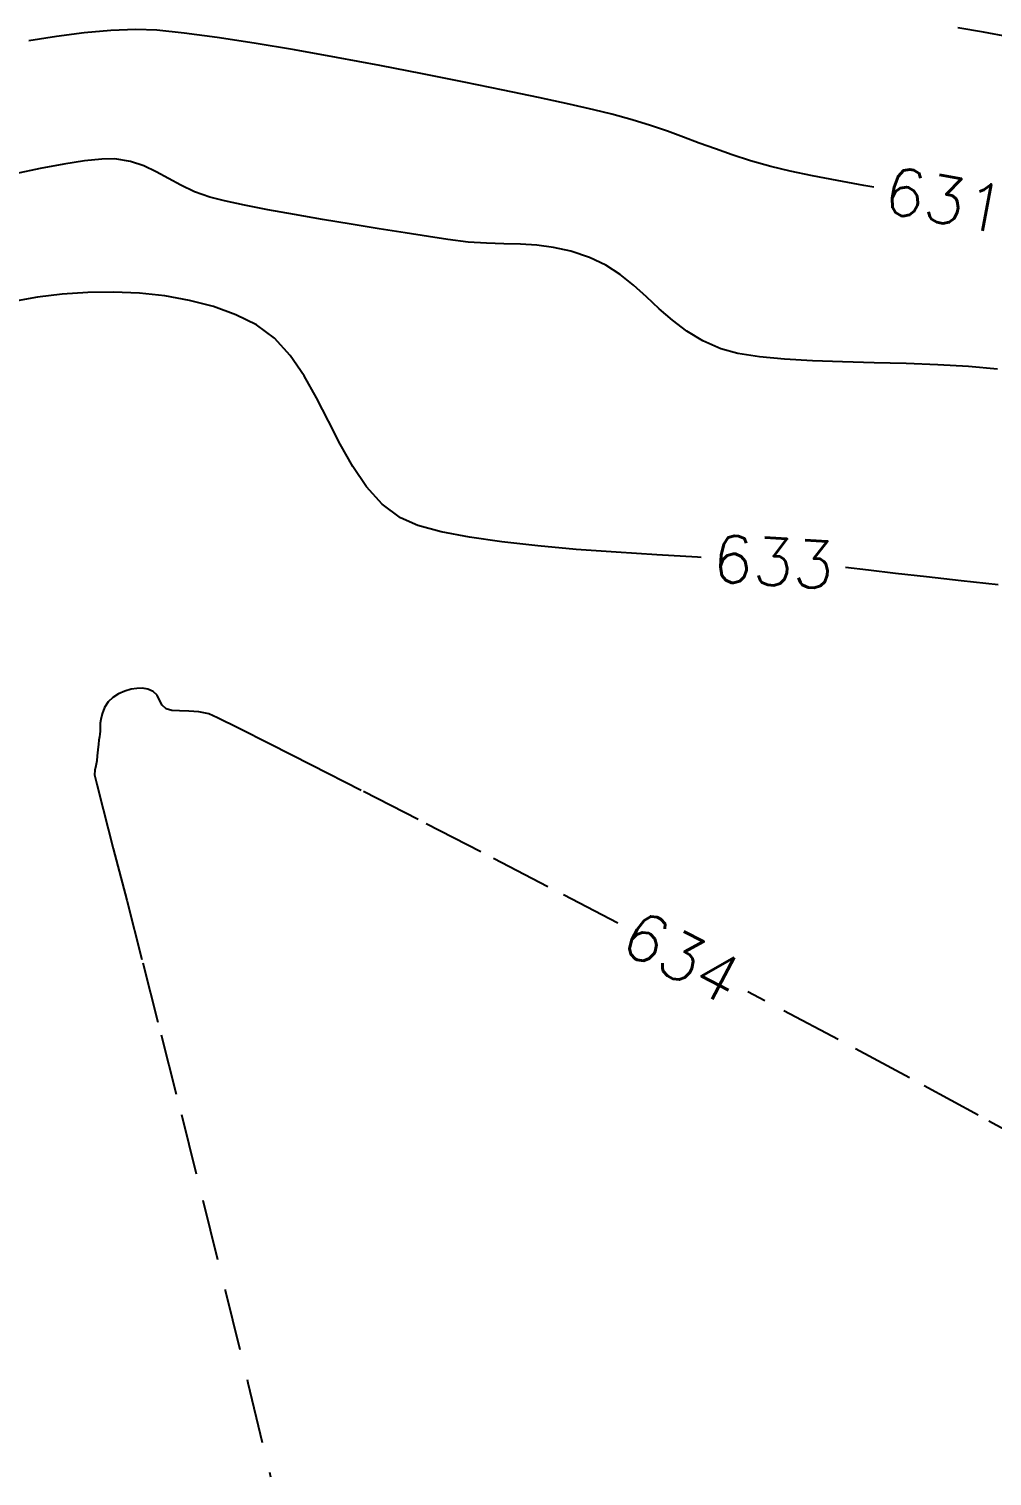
# Model space of a CAD drawing. Header units: feet. Extents: x 26064 to 27719, y 16802 to 28989.
# Drawn here: x 26695.5 to 26744.6, y 17452.3 to 17526 of the extents above; entities that cross this region are included whole.
import ezdxf

# ---------------------------------------------------------------- set-up
doc = ezdxf.new("R2010")
doc.units = ezdxf.units.FT
doc.header["$LTSCALE"] = 50
doc.header["$MEASUREMENT"] = 0
for name, pattern in [('HIDDEN', [0.375, 0.25, -0.125]), ('HIDDEN2', [0.1875, 0.125, -0.0625]), ('HIDN25', [0.0938, 0.0625, -0.0313])]:
    doc.linetypes.add(name, pattern=pattern)
for name, color, linetype in [('CONT-MJR', 160, 'HIDDEN'), ('CONT-MNR', 55, 'HIDN25'), ('DEMO-STORM SEWER', 13, 'HIDDEN2')]:
    doc.layers.add(name, color=color, linetype=linetype)
doc.styles.add('l60', font='simplex', dxfattribs={"height": 2.4})

msp = doc.modelspace()

# ---------------------------------------------------------------- linework, layer by layer
at = {"layer": 'CONT-MJR', "color": 7}
for p, q in [((26744.17166, 17525.83003, 630), (26742.85885, 17526.05827, 630)), ((26745.4324, 17525.60048, 630), (26744.17166, 17525.83003, 630))]:
    msp.add_line(p, q, dxfattribs=at)
at = {"layer": 'CONT-MNR', "color": 7}
for p, q in [((26698.34594, 17525.80294, 631), (26696.94566, 17525.62036, 631)), ((26700.98784, 17525.97463, 631), (26699.70563, 17525.9251, 631)), ((26703.4496, 17525.78864, 631), (26702.05255, 17525.92913, 631)), ((26709.0603, 17524.93352, 631), (26707.01091, 17525.27721, 631)), ((26717.70918, 17523.29035, 631), (26715.59414, 17523.71415, 631)), ((26724.32311, 17521.87191, 631), (26723.06144, 17522.15775, 631)), ((26728.06579, 17520.78801, 631), (26727.20297, 17521.08331, 631)), ((26730.50607, 17519.88325, 631), (26729.68811, 17520.18634, 631)), ((26731.36752, 17519.58084, 631), (26730.50607, 17519.88325, 631)), ((26701.39684, 17519.0225, 632), (26700.70612, 17519.24935, 632)), ((26732.3017, 17519.28075, 631), (26731.36752, 17519.58084, 631)), ((26696.12121, 17518.88843, 632), (26694.84244, 17518.61081, 632)), ((26704.76284, 17517.42463, 632), (26703.97029, 17517.70508, 632)), ((26707.7179, 17516.78806, 632), (26706.51382, 17517.022, 632)), ((26713.37549, 17515.81556, 632), (26711.95056, 17516.04869, 632)), ((26715.89946, 17515.41578, 632), (26714.71107, 17515.602, 632)), ((26719.73347, 17515.05184, 632), (26718.85149, 17515.08063, 632)), ((26720.57982, 17515.02568, 632), (26719.73347, 17515.05184, 632)), ((26722.26341, 17514.86271, 632), (26721.41498, 17514.97252, 632)), ((26724.09784, 17514.35463, 632), (26723.14955, 17514.66663, 632)), ((26726.34492, 17512.93397, 632), (26725.66309, 17513.48132, 632)), ((26697.24158, 17512.48675, 633), (26695.97457, 17512.33155, 633)), ((26726.99688, 17512.34647, 632), (26726.34492, 17512.93397, 632)), ((26695.97457, 17512.33155, 633), (26694.75698, 17512.11491, 633)), ((26706.07354, 17511.43873, 633), (26704.9342, 17511.85166, 633)), ((26727.64694, 17511.74404, 632), (26726.99688, 17512.34647, 632)), ((26728.32308, 17511.15191, 632), (26727.64694, 17511.74404, 632)), ((26708.85532, 17509.36133, 633), (26708.05609, 17510.24279, 633)), ((26730.78784, 17509.68963, 632), (26729.86555, 17510.09947, 632)), ((26731.65451, 17509.45724, 632), (26730.78784, 17509.68963, 632)), ((26735.45592, 17509.0917, 632), (26734.02841, 17509.17148, 632)), ((26736.99066, 17509.03637, 632), (26735.45592, 17509.0917, 632)), ((26738.59277, 17508.9923, 632), (26736.99066, 17509.03637, 632)), ((26740.22238, 17508.94628, 632), (26738.59277, 17508.9923, 632)), ((26741.83963, 17508.88509, 632), (26740.22238, 17508.94628, 632)), ((26744.87762, 17508.66442, 632), (26743.40466, 17508.79554, 632)), ((26711.4024, 17504.83397, 633), (26710.79822, 17506.01684, 633)), ((26712.03892, 17503.69974, 633), (26711.4024, 17504.83397, 633)), ((26719.63802, 17499.85603, 633), (26717.97964, 17500.09453, 633)), ((26725.45816, 17499.32997, 633), (26723.42139, 17499.47984, 633)), ((26729.60131, 17499.07615, 633), (26727.53283, 17499.19744, 633)), ((26699.81171, 17491.92667, 634), (26699.56875, 17491.70008, 634)), ((26700.74057, 17492.34645, 634), (26700.41905, 17492.25454, 634)), ((26699.27007, 17491.09746, 634), (26699.19821, 17490.81056, 634)), ((26699.38991, 17491.41589, 634), (26699.27007, 17491.09746, 634)), ((26704.19508, 17491.20602, 634), (26703.68658, 17491.23924, 634)), ((26699.16329, 17490.62099, 634), (26699.16205, 17490.41761, 634)), ((26699.19821, 17490.81056, 634), (26699.16329, 17490.62099, 634)), ((26706.20979, 17490.36962, 634), (26705.14609, 17490.89526, 634)), ((26699.13081, 17489.91955, 634), (26699.10511, 17489.75736, 634)), ((26699.15623, 17490.06136, 634), (26699.13081, 17489.91955, 634)), ((26699.17329, 17490.21099, 634), (26699.15623, 17490.06136, 634)), ((26709.93373, 17488.48731, 634), (26707.82694, 17489.55648, 634)), ((26698.8965, 17488.23447, 634), (26698.87784, 17487.99008, 634)), ((26698.9942, 17488.69463, 634), (26698.94559, 17488.44861, 634)), ((26715.36104, 17485.70689, 634), (26712.46637, 17487.19362, 634)), ((26700.52017, 17481.60327, 634), (26701.34132, 17478.4079, 634)), ((26736.75874, 17474.49615, 634), (26733.03176, 17476.47982, 634)), ((26743.89509, 17470.64248, 634), (26740.40112, 17472.53988, 634)), ((26703.30593, 17470.68199, 634), (26704.4007, 17466.3181, 634)), ((26704.4007, 17466.3181, 634), (26705.53799, 17461.73135, 634)), ((26706.69345, 17457.00505, 634), (26707.84276, 17452.22253, 634))]:
    msp.add_line(p, q, dxfattribs=at)
at = {"layer": 'CONT-MNR', "color": 7, "extrusion": (0.089479, -0.995989, 0)}
msp.add_line((26699.70563, 17525.9251, 631), (26698.34594, 17525.80294, 631), dxfattribs=at)
at = {"layer": 'CONT-MNR', "color": 7, "extrusion": (-0.042695, -0.999088, 0)}
msp.add_line((26702.05255, 17525.92913, 631), (26700.98784, 17525.97463, 631), dxfattribs=at)
at = {"layer": 'CONT-MNR', "color": 7, "extrusion": (-0.131539, -0.991311, 0)}
msp.add_line((26705.12153, 17525.56679, 631), (26703.4496, 17525.78864, 631), dxfattribs=at)
at = {"layer": 'CONT-MNR', "color": 7, "extrusion": (0.162228, -0.986753, 0)}
msp.add_line((26696.94566, 17525.62036, 631), (26695.54172, 17525.38955, 631), dxfattribs=at)
at = {"layer": 'CONT-MNR', "color": 7, "extrusion": (-0.151499, -0.988457, 0)}
msp.add_line((26707.01091, 17525.27721, 631), (26705.12153, 17525.56679, 631), dxfattribs=at)
at = {"layer": 'CONT-MNR', "color": 7, "extrusion": (-0.175737, -0.984437, 0)}
msp.add_line((26711.21226, 17524.54936, 631), (26709.0603, 17524.93352, 631), dxfattribs=at)
at = {"layer": 'CONT-MNR', "color": 7, "extrusion": (-0.183876, -0.982949, 0)}
msp.add_line((26713.40935, 17524.13836, 631), (26711.21226, 17524.54936, 631), dxfattribs=at)
at = {"layer": 'CONT-MNR', "color": 7, "extrusion": (-0.190607, -0.981666, 0)}
msp.add_line((26715.59414, 17523.71415, 631), (26713.40935, 17524.13836, 631), dxfattribs=at)
at = {"layer": 'CONT-MNR', "color": 7, "extrusion": (-0.201884, -0.97941, 0)}
msp.add_line((26719.69704, 17522.8806, 631), (26717.70918, 17523.29035, 631), dxfattribs=at)
at = {"layer": 'CONT-MNR', "color": 7, "extrusion": (0.207283, 0.978281, 0)}
msp.add_line((26721.50027, 17522.49852, 631), (26719.69704, 17522.8806, 631), dxfattribs=at)
at = {"layer": 'CONT-MNR', "color": 7, "extrusion": (-0.21326, -0.976996, 0)}
msp.add_line((26723.06144, 17522.15775, 631), (26721.50027, 17522.49852, 631), dxfattribs=at)
at = {"layer": 'CONT-MNR', "color": 7, "extrusion": (-0.233518, -0.972353, 0)}
msp.add_line((26725.22784, 17521.65463, 631), (26724.32311, 17521.87191, 631), dxfattribs=at)
at = {"layer": 'CONT-MNR', "color": 7, "extrusion": (-0.261878, -0.965101, 0)}
msp.add_line((26726.26672, 17521.37273, 631), (26725.22784, 17521.65463, 631), dxfattribs=at)
at = {"layer": 'CONT-MNR', "color": 7, "extrusion": (-0.29534, -0.955392, 0)}
msp.add_line((26727.20297, 17521.08331, 631), (26726.26672, 17521.37273, 631), dxfattribs=at)
at = {"layer": 'CONT-MNR', "color": 7, "extrusion": (0.343617, 0.93911, 0)}
msp.add_line((26728.88443, 17520.48847, 631), (26728.06579, 17520.78801, 631), dxfattribs=at)
at = {"layer": 'CONT-MNR', "color": 7, "extrusion": (-0.351894, -0.93604, 0)}
msp.add_line((26729.68811, 17520.18634, 631), (26728.88443, 17520.48847, 631), dxfattribs=at)
at = {"layer": 'CONT-MNR', "color": 7, "extrusion": (0.186936, -0.982372, 0)}
msp.add_line((26697.31147, 17519.11492, 632), (26696.12121, 17518.88843, 632), dxfattribs=at)
at = {"layer": 'CONT-MNR', "color": 7, "extrusion": (0.153185, -0.988198, 0)}
msp.add_line((26698.36989, 17519.27899, 632), (26697.31147, 17519.11492, 632), dxfattribs=at)
at = {"layer": 'CONT-MNR', "color": 7, "extrusion": (0.10175, -0.99481, 0)}
msp.add_line((26699.25312, 17519.36933, 632), (26698.36989, 17519.27899, 632), dxfattribs=at)
at = {"layer": 'CONT-MNR', "color": 7, "extrusion": (0.007974, -0.999968, 0)}
msp.add_line((26699.91784, 17519.37463, 632), (26699.25312, 17519.36933, 632), dxfattribs=at)
at = {"layer": 'CONT-MNR', "color": 7, "extrusion": (-0.156963, -0.987605, 0)}
msp.add_line((26700.70612, 17519.24935, 632), (26699.91784, 17519.37463, 632), dxfattribs=at)
at = {"layer": 'CONT-MNR', "color": 7, "extrusion": (0.426381, 0.904544, 0)}
msp.add_line((26702.02931, 17518.72437, 632), (26701.39684, 17519.0225, 632), dxfattribs=at)
at = {"layer": 'CONT-MNR', "color": 7, "extrusion": (-0.274791, -0.961504, 0)}
msp.add_line((26733.33784, 17518.98463, 631), (26732.3017, 17519.28075, 631), dxfattribs=at)
at = {"layer": 'CONT-MNR', "color": 7, "extrusion": (-0.483773, -0.875193, 0)}
msp.add_line((26702.64283, 17518.38523, 632), (26702.02931, 17518.72437, 632), dxfattribs=at)
at = {"layer": 'CONT-MNR', "color": 7, "extrusion": (-0.483206, -0.875507, 0)}
msp.add_line((26703.27672, 17518.03538, 632), (26702.64283, 17518.38523, 632), dxfattribs=at)
at = {"layer": 'CONT-MNR', "color": 7, "extrusion": (-0.235728, -0.971819, 0)}
msp.add_line((26734.32252, 17518.74578, 631), (26733.33784, 17518.98463, 631), dxfattribs=at)
at = {"layer": 'CONT-MNR', "color": 7, "extrusion": (-0.204355, -0.978897, 0)}
msp.add_line((26735.46033, 17518.50825, 631), (26734.32252, 17518.74578, 631), dxfattribs=at)
at = {"layer": 'CONT-MNR', "color": 7, "extrusion": (-0.186012, -0.982547, 0)}
msp.add_line((26736.71926, 17518.26992, 631), (26735.46033, 17518.50825, 631), dxfattribs=at)
at = {"layer": 'CONT-MNR', "color": 7, "extrusion": (0.42996, 0.902848, 0)}
msp.add_line((26703.97029, 17517.70508, 632), (26703.27672, 17518.03538, 632), dxfattribs=at)
at = {"layer": 'CONT-MNR', "color": 7, "extrusion": (-0.176177, -0.984359, 0)}
msp.add_line((26738.06728, 17518.02865, 631), (26736.71926, 17518.26992, 631), dxfattribs=at)
at = {"layer": 'CONT-MNR', "color": 7, "extrusion": (-0.172668, -0.98498, 0)}
msp.add_line((26738.58462, 17517.93796, 631), (26738.06728, 17518.02865, 631), dxfattribs=at)
at = {"layer": 'CONT-MNR', "color": 7, "extrusion": (-0.24398, -0.96978, 0)}
msp.add_line((26705.50952, 17517.23678, 632), (26704.76284, 17517.42463, 632), dxfattribs=at)
at = {"layer": 'CONT-MNR', "color": 7, "extrusion": (-0.209127, -0.977888, 0)}
msp.add_line((26706.51382, 17517.022, 632), (26705.50952, 17517.23678, 632), dxfattribs=at)
at = {"layer": 'CONT-MNR', "color": 7, "extrusion": (-0.179334, -0.983788, 0)}
msp.add_line((26709.06393, 17516.54269, 632), (26707.7179, 17516.78806, 632), dxfattribs=at)
at = {"layer": 'CONT-MNR', "color": 7, "extrusion": (-0.171552, -0.985175, 0)}
msp.add_line((26710.49409, 17516.29365, 632), (26709.06393, 17516.54269, 632), dxfattribs=at)
at = {"layer": 'CONT-MNR', "color": 7, "extrusion": (-0.16586, -0.986149, 0)}
msp.add_line((26711.95056, 17516.04869, 632), (26710.49409, 17516.29365, 632), dxfattribs=at)
at = {"layer": 'CONT-MNR', "color": 7, "extrusion": (-0.157891, -0.987457, 0)}
msp.add_line((26714.71107, 17515.602, 632), (26713.37549, 17515.81556, 632), dxfattribs=at)
at = {"layer": 'CONT-MNR', "color": 7, "extrusion": (0.151917, 0.988393, 0)}
msp.add_line((26716.88284, 17515.26463, 632), (26715.89946, 17515.41578, 632), dxfattribs=at)
at = {"layer": 'CONT-MNR', "color": 7, "extrusion": (-0.118917, -0.992904, 0)}
msp.add_line((26717.90943, 17515.14168, 632), (26716.88284, 17515.26463, 632), dxfattribs=at)
at = {"layer": 'CONT-MNR', "color": 7, "extrusion": (-0.06467, -0.997907, 0)}
msp.add_line((26718.85149, 17515.08063, 632), (26717.90943, 17515.14168, 632), dxfattribs=at)
at = {"layer": 'CONT-MNR', "color": 7, "extrusion": (-0.063528, -0.99798, 0)}
msp.add_line((26721.41498, 17514.97252, 632), (26720.57982, 17515.02568, 632), dxfattribs=at)
at = {"layer": 'CONT-MNR', "color": 7, "extrusion": (-0.216054, -0.976381, 0)}
msp.add_line((26723.14955, 17514.66663, 632), (26722.26341, 17514.86271, 632), dxfattribs=at)
at = {"layer": 'CONT-MNR', "color": 7, "extrusion": (-0.428354, -0.903611, 0)}
msp.add_line((26724.92339, 17513.96328, 632), (26724.09784, 17514.35463, 632), dxfattribs=at)
at = {"layer": 'CONT-MNR', "color": 7, "extrusion": (0.545909, 0.837844, 0)}
msp.add_line((26725.66309, 17513.48132, 632), (26724.92339, 17513.96328, 632), dxfattribs=at)
at = {"layer": 'CONT-MNR', "color": 7, "extrusion": (0.068203, -0.997671, 0)}
msp.add_line((26698.54109, 17512.57559, 633), (26697.24158, 17512.48675, 633), dxfattribs=at)
at = {"layer": 'CONT-MNR', "color": 7, "extrusion": (0.013336, -0.999911, 0)}
msp.add_line((26699.85619, 17512.59313, 633), (26698.54109, 17512.57559, 633), dxfattribs=at)
at = {"layer": 'CONT-MNR', "color": 7, "extrusion": (-0.044629, -0.999004, 0)}
msp.add_line((26701.16996, 17512.53444, 633), (26699.85619, 17512.59313, 633), dxfattribs=at)
at = {"layer": 'CONT-MNR', "color": 7, "extrusion": (-0.107326, -0.994224, 0)}
msp.add_line((26702.4655, 17512.39459, 633), (26701.16996, 17512.53444, 633), dxfattribs=at)
at = {"layer": 'CONT-MNR', "color": 7, "extrusion": (-0.176456, -0.984309, 0)}
msp.add_line((26703.72589, 17512.16864, 633), (26702.4655, 17512.39459, 633), dxfattribs=at)
at = {"layer": 'CONT-MNR', "color": 7, "extrusion": (-0.253741, -0.967272, 0)}
msp.add_line((26704.9342, 17511.85166, 633), (26703.72589, 17512.16864, 633), dxfattribs=at)
at = {"layer": 'CONT-MNR', "color": 7, "extrusion": (-0.438388, -0.898786, 0)}
msp.add_line((26707.12698, 17510.92491, 633), (26706.07354, 17511.43873, 633), dxfattribs=at)
at = {"layer": 'CONT-MNR', "color": 7, "extrusion": (0.5918, 0.806085, 0)}
msp.add_line((26708.05609, 17510.24279, 633), (26707.12698, 17510.92491, 633), dxfattribs=at)
at = {"layer": 'CONT-MNR', "color": 7, "extrusion": (-0.606213, -0.795302, 0)}
msp.add_line((26729.05329, 17510.59531, 632), (26728.32308, 17511.15191, 632), dxfattribs=at)
at = {"layer": 'CONT-MNR', "color": 7, "extrusion": (0.521034, 0.853536, 0)}
msp.add_line((26729.86555, 17510.09947, 632), (26729.05329, 17510.59531, 632), dxfattribs=at)
at = {"layer": 'CONT-MNR', "color": 7, "extrusion": (-0.152135, -0.98836, 0)}
msp.add_line((26732.74798, 17509.28892, 632), (26731.65451, 17509.45724, 632), dxfattribs=at)
at = {"layer": 'CONT-MNR', "color": 7, "extrusion": (0.82671, 0.562628, 0)}
msp.add_line((26709.55713, 17508.33012, 633), (26708.85532, 17509.36133, 633), dxfattribs=at)
at = {"layer": 'CONT-MNR', "color": 7, "extrusion": (-0.09134, -0.99582, 0)}
msp.add_line((26734.02841, 17509.17148, 632), (26732.74798, 17509.28892, 632), dxfattribs=at)
at = {"layer": 'CONT-MNR', "color": 7, "extrusion": (-0.057127, -0.998367, 0)}
msp.add_line((26743.40466, 17508.79554, 632), (26741.83963, 17508.88509, 632), dxfattribs=at)
at = {"layer": 'CONT-MNR', "color": 7, "extrusion": (0.871435, 0.490511, 0)}
msp.add_line((26710.19395, 17507.19875, 633), (26709.55713, 17508.33012, 633), dxfattribs=at)
at = {"layer": 'CONT-MNR', "color": 7, "extrusion": (0.890378, 0.455223, 0)}
msp.add_line((26710.79822, 17506.01684, 633), (26710.19395, 17507.19875, 633), dxfattribs=at)
at = {"layer": 'CONT-MNR', "color": 7, "extrusion": (0.828099, 0.560582, 0)}
msp.add_line((26712.74023, 17502.66376, 633), (26712.03892, 17503.69974, 633), dxfattribs=at)
at = {"layer": 'CONT-MNR', "color": 7, "extrusion": (0.743623, 0.668599, 0)}
msp.add_line((26713.53877, 17501.77562, 633), (26712.74023, 17502.66376, 633), dxfattribs=at)
at = {"layer": 'CONT-MNR', "color": 7, "extrusion": (0.596979, 0.802257, 0)}
msp.add_line((26714.46698, 17501.08491, 633), (26713.53877, 17501.77562, 633), dxfattribs=at)
at = {"layer": 'CONT-MNR', "color": 7, "extrusion": (0.397073, 0.917787, 0)}
msp.add_line((26715.35001, 17500.70288, 633), (26714.46698, 17501.08491, 633), dxfattribs=at)
at = {"layer": 'CONT-MNR', "color": 7, "extrusion": (-0.26671, -0.963777, 0)}
msp.add_line((26716.5356, 17500.37478, 633), (26715.35001, 17500.70288, 633), dxfattribs=at)
at = {"layer": 'CONT-MNR', "color": 7, "extrusion": (-0.190519, -0.981684, 0)}
msp.add_line((26717.97964, 17500.09453, 633), (26716.5356, 17500.37478, 633), dxfattribs=at)
at = {"layer": 'CONT-MNR', "color": 7, "extrusion": (-0.110262, -0.993903, 0)}
msp.add_line((26721.46664, 17499.65316, 633), (26719.63802, 17499.85603, 633), dxfattribs=at)
at = {"layer": 'CONT-MNR', "color": 7, "extrusion": (-0.08832, -0.996092, 0)}
msp.add_line((26723.42139, 17499.47984, 633), (26721.46664, 17499.65316, 633), dxfattribs=at)
at = {"layer": 'CONT-MNR', "color": 7, "extrusion": (-0.06375, -0.997966, 0)}
msp.add_line((26727.53283, 17499.19744, 633), (26725.45816, 17499.32997, 633), dxfattribs=at)
at = {"layer": 'CONT-MNR', "color": 7, "extrusion": (-0.057452, -0.998348, 0)}
msp.add_line((26729.78103, 17499.06581, 633), (26729.60131, 17499.07615, 633), dxfattribs=at)
at = {"layer": 'CONT-MNR', "color": 7, "extrusion": (-0.113056, -0.993589, 0)}
msp.add_line((26738.30698, 17498.42491, 633), (26737.1352, 17498.55824, 633), dxfattribs=at)
at = {"layer": 'CONT-MNR', "color": 7, "extrusion": (-0.124951, -0.992163, 0)}
msp.add_line((26739.67693, 17498.25238, 633), (26738.30698, 17498.42491, 633), dxfattribs=at)
at = {"layer": 'CONT-MNR', "color": 7, "extrusion": (-0.113989, -0.993482, 0)}
msp.add_line((26741.26347, 17498.07035, 633), (26739.67693, 17498.25238, 633), dxfattribs=at)
at = {"layer": 'CONT-MNR', "color": 7, "extrusion": (-0.108829, -0.99406, 0)}
msp.add_line((26743.02506, 17497.87749, 633), (26741.26347, 17498.07035, 633), dxfattribs=at)
at = {"layer": 'CONT-MNR', "color": 7, "extrusion": (-0.107546, -0.9942, 0)}
msp.add_line((26744.92018, 17497.67249, 633), (26743.02506, 17497.87749, 633), dxfattribs=at)
at = {"layer": 'CONT-MNR', "color": 7, "extrusion": (-0.539899, 0.84173, 0)}
msp.add_line((26700.10229, 17492.11305, 634), (26699.81171, 17491.92667, 634), dxfattribs=at)
at = {"layer": 'CONT-MNR', "color": 7, "extrusion": (0.407831, -0.913058, 0)}
msp.add_line((26700.41905, 17492.25454, 634), (26700.10229, 17492.11305, 634), dxfattribs=at)
at = {"layer": 'CONT-MNR', "color": 7, "extrusion": (0.156343, -0.987703, 0)}
msp.add_line((26701.04449, 17492.39455, 634), (26700.74057, 17492.34645, 634), dxfattribs=at)
at = {"layer": 'CONT-MNR', "color": 7, "extrusion": (0.019783, -0.999804, 0)}
msp.add_line((26701.32799, 17492.40016, 634), (26701.04449, 17492.39455, 634), dxfattribs=at)
at = {"layer": 'CONT-MNR', "color": 7, "extrusion": (-0.175491, -0.984481, 0)}
msp.add_line((26701.59891, 17492.35187, 634), (26701.32799, 17492.40016, 634), dxfattribs=at)
at = {"layer": 'CONT-MNR', "color": 7, "extrusion": (-0.392513, -0.919746, 0)}
msp.add_line((26701.86511, 17492.23827, 634), (26701.59891, 17492.35187, 634), dxfattribs=at)
at = {"layer": 'CONT-MNR', "color": 7, "extrusion": (-0.691628, -0.722254, 0)}
msp.add_line((26702.06934, 17492.04269, 634), (26701.86511, 17492.23827, 634), dxfattribs=at)
at = {"layer": 'CONT-MNR', "color": 7, "extrusion": (0.888217, 0.459424, 0)}
msp.add_line((26702.19888, 17491.79226, 634), (26702.06934, 17492.04269, 634), dxfattribs=at)
at = {"layer": 'CONT-MNR', "color": 7, "extrusion": (0.888784, 0.458326, 0)}
msp.add_line((26702.32835, 17491.54119, 634), (26702.19888, 17491.79226, 634), dxfattribs=at)
at = {"layer": 'CONT-MNR', "color": 7, "extrusion": (0.846362, -0.532608, 0)}
msp.add_line((26699.56875, 17491.70008, 634), (26699.38991, 17491.41589, 634), dxfattribs=at)
at = {"layer": 'CONT-MNR', "color": 7, "extrusion": (-0.695452, -0.718573, 0)}
msp.add_line((26702.53239, 17491.34372, 634), (26702.32835, 17491.54119, 634), dxfattribs=at)
at = {"layer": 'CONT-MNR', "color": 7, "extrusion": (-0.267445, -0.963573, 0)}
msp.add_line((26702.81576, 17491.26507, 634), (26702.53239, 17491.34372, 634), dxfattribs=at)
at = {"layer": 'CONT-MNR', "color": 7, "extrusion": (-0.051423, -0.998677, 0)}
msp.add_line((26703.21365, 17491.24458, 634), (26702.81576, 17491.26507, 634), dxfattribs=at)
at = {"layer": 'CONT-MNR', "color": 7, "extrusion": (-0.011299, -0.999936, 0)}
msp.add_line((26703.68658, 17491.23924, 634), (26703.21365, 17491.24458, 634), dxfattribs=at)
at = {"layer": 'CONT-MNR', "color": 7, "extrusion": (0.202083, 0.979368, 0)}
msp.add_line((26704.69966, 17491.1019, 634), (26704.19508, 17491.20602, 634), dxfattribs=at)
at = {"layer": 'CONT-MNR', "color": 7, "extrusion": (-0.42005, -0.907501, 0)}
msp.add_line((26705.14609, 17490.89526, 634), (26704.69966, 17491.1019, 634), dxfattribs=at)
at = {"layer": 'CONT-MNR', "color": 7, "extrusion": (0.998523, 0.054323, 0)}
msp.add_line((26699.16205, 17490.41761, 634), (26699.17329, 17490.21099, 634), dxfattribs=at)
at = {"layer": 'CONT-MNR', "color": 7, "extrusion": (0.449233, 0.893414, 0)}
msp.add_line((26707.82694, 17489.55648, 634), (26706.20979, 17490.36962, 634), dxfattribs=at)
at = {"layer": 'CONT-MNR', "color": 7, "extrusion": (0.995349, -0.096337, 0)}
msp.add_line((26699.08337, 17489.55436, 634), (26699.05525, 17489.26382, 634), dxfattribs=at)
at = {"layer": 'CONT-MNR', "color": 7, "extrusion": (0.994315, -0.106478, 0)}
msp.add_line((26699.10511, 17489.75736, 634), (26699.08337, 17489.55436, 634), dxfattribs=at)
at = {"layer": 'CONT-MNR', "color": 7, "extrusion": (0.993338, -0.115237, 0)}
msp.add_line((26699.02434, 17488.95437, 634), (26698.9942, 17488.69463, 634), dxfattribs=at)
at = {"layer": 'CONT-MNR', "color": 7, "extrusion": (0.995046, -0.099418, 0)}
msp.add_line((26699.05525, 17489.26382, 634), (26699.02434, 17488.95437, 634), dxfattribs=at)
at = {"layer": 'CONT-MNR', "color": 7, "extrusion": (0.974709, -0.223478, 0)}
msp.add_line((26698.94559, 17488.44861, 634), (26698.8965, 17488.23447, 634), dxfattribs=at)
at = {"layer": 'CONT-MNR', "color": 7, "extrusion": (-0.454898, -0.890544, 0)}
msp.add_line((26712.46637, 17487.19362, 634), (26709.93373, 17488.48731, 634), dxfattribs=at)
at = {"layer": 'CONT-MNR', "color": 7, "extrusion": (0.971183, 0.238336, 0)}
msp.add_line((26698.87784, 17487.99008, 634), (26698.99339, 17487.51922, 634), dxfattribs=at)
at = {"layer": 'CONT-MNR', "color": 7, "extrusion": (0.968474, 0.249114, 0)}
msp.add_line((26698.99339, 17487.51922, 634), (26699.32186, 17486.24225, 634), dxfattribs=at)
at = {"layer": 'CONT-MNR', "color": 7, "extrusion": (0.968163, 0.250319, 0)}
msp.add_line((26699.32186, 17486.24225, 634), (26699.8389, 17484.2425, 634), dxfattribs=at)
at = {"layer": 'CONT-MNR', "color": 7, "extrusion": (-0.458715, -0.888583, 0)}
msp.add_line((26718.55394, 17484.05861, 634), (26715.36104, 17485.70689, 634), dxfattribs=at)
at = {"layer": 'CONT-MNR', "color": 7, "extrusion": (0.968261, 0.249939, 0)}
msp.add_line((26699.8389, 17484.2425, 634), (26700.52017, 17481.60327, 634), dxfattribs=at)
at = {"layer": 'CONT-MNR', "color": 7, "extrusion": (0.460563, 0.887627, 0)}
msp.add_line((26721.98127, 17482.28027, 634), (26718.55394, 17484.05861, 634), dxfattribs=at)
at = {"layer": 'CONT-MNR', "color": 7, "extrusion": (-0.46251, -0.886614, 0)}
msp.add_line((26725.54128, 17480.42316, 634), (26721.98127, 17482.28027, 634), dxfattribs=at)
at = {"layer": 'CONT-MNR', "color": 7, "extrusion": (0.968909, 0.247418, 0)}
msp.add_line((26701.34132, 17478.4079, 634), (26702.27803, 17474.7397, 634), dxfattribs=at)
at = {"layer": 'CONT-MNR', "color": 7, "extrusion": (-0.46705, -0.884231, 0)}
msp.add_line((26733.03176, 17476.47982, 634), (26732.1658, 17476.93722, 634), dxfattribs=at)
at = {"layer": 'CONT-MNR', "color": 7, "extrusion": (0.96938, 0.245565, 0)}
msp.add_line((26702.27803, 17474.7397, 634), (26703.30593, 17470.68199, 634), dxfattribs=at)
at = {"layer": 'CONT-MNR', "color": 7, "extrusion": (-0.473161, -0.880976, 0)}
msp.add_line((26740.40112, 17472.53988, 634), (26736.75874, 17474.49615, 634), dxfattribs=at)
at = {"layer": 'CONT-MNR', "color": 7, "extrusion": (-0.482339, -0.875985, 0)}
msp.add_line((26747.17684, 17468.83547, 634), (26743.89509, 17470.64248, 634), dxfattribs=at)
at = {"layer": 'CONT-MNR', "color": 7, "extrusion": (0.971392, 0.237482, 0)}
msp.add_line((26705.53799, 17461.73135, 634), (26706.69345, 17457.00505, 634), dxfattribs=at)
at = {"layer": 'DEMO-STORM SEWER', "color": 7}
msp.add_arc((27036.55623, 17953.94067), 479, 230.3473597, 243.3471355, dxfattribs=at)

# ---------------------------------------------------------------- texts
at = {"layer": 'CONT-MNR', "color": 7, "style": 'l60'}
for s, rotation, p in [('631', 349.5384807, (26738.96013, 17516.66722, 631)), ('633', 356.5168467, (26730.30738, 17497.83765, 633)), ('634', 332.3128868, (26725.51506, 17479.08187, 634))]:
    msp.add_text(s, height=2.4, rotation=rotation, dxfattribs=at).set_placement(p)

doc.saveas('drawing.dxf')
